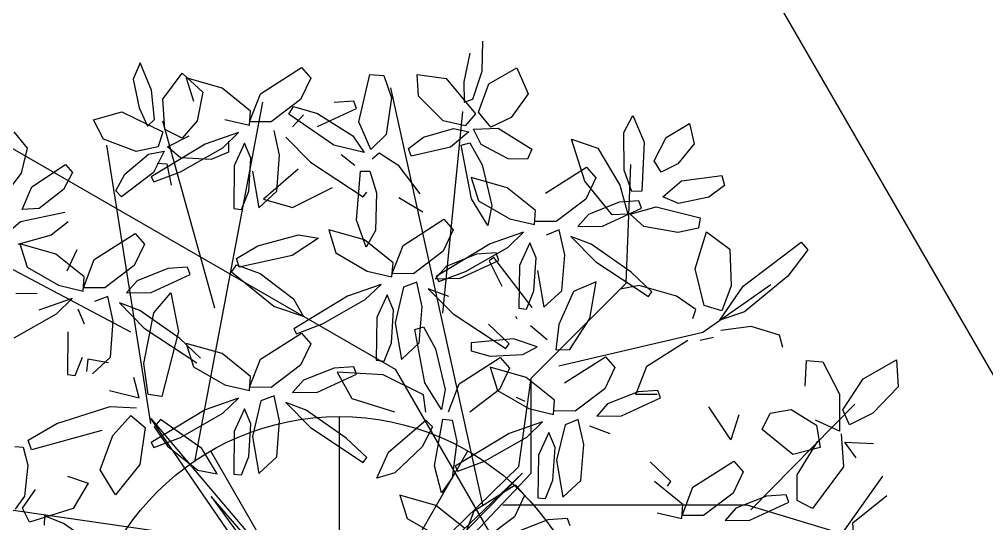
# Model space of a CAD drawing. Extents: x 8365 to 8547, y -347 to -272.
# Drawn here: x 8519.361 to 8520.488, y -304.692 to -304.104 of the extents above; entities that cross this region are included whole.
import ezdxf

# ---------------------------------------------------------------- set-up
doc = ezdxf.new("R2010")
doc.units = 0
doc.layers.get('0').update_dxf_attribs({"linetype": 'CONTINUOUS'})
doc.layers.add('1', color=7, linetype='CONTINUOUS')

msp = doc.modelspace()

# ---------------------------------------------------------------- linework, layer by layer
at = {"color": 62}
for p, q in [((8519.9007, -304.1641), (8519.9014, -304.1293)), ((8519.8862, -304.1434), (8519.879, -304.1768)), ((8519.6899, -304.16), (8519.7007, -304.1725)), ((8519.7568, -304.2233), (8519.7695, -304.1681)), ((8519.7695, -304.1681), (8519.7859, -304.1694)), ((8519.7859, -304.1694), (8519.7949, -304.1953)), ((8519.8262, -304.1935), (8519.8247, -304.1682)), ((8519.8247, -304.1682), (8519.8586, -304.1729)), ((8519.8896, -304.1967), (8519.9007, -304.1641)), ((8519.9084, -304.1788), (8519.9411, -304.1602)), ((8519.9411, -304.1602), (8519.9543, -304.1906)), ((8519.7007, -304.1725), (8519.689, -304.1972)), ((8519.8586, -304.1729), (8519.8927, -304.2138)), ((8519.879, -304.1768), (8519.8794, -304.2004)), ((8519.8962, -304.2121), (8519.9084, -304.1788)), ((8519.9543, -304.1906), (8519.9344, -304.2184)), ((8519.7509, -304.1993), (8519.7279, -304.2009)), ((8519.754, -304.2079), (8519.7509, -304.1993)), ((8519.7949, -304.1953), (8519.7887, -304.2381)), ((8519.855, -304.222), (8519.8262, -304.1935)), ((8519.8794, -304.2004), (8519.8896, -304.1967)), ((8519.7276, -304.2506), (8519.6754, -304.2144)), ((8519.6806, -304.2054), (8519.7086, -304.2136)), ((8519.7086, -304.2136), (8519.7499, -304.2395)), ((8519.7087, -304.2288), (8519.754, -304.2079)), ((8519.8927, -304.2138), (8519.8808, -304.2278)), ((8519.9106, -304.2296), (8519.8962, -304.2121)), ((8519.7707, -304.2555), (8519.7568, -304.2233)), ((8519.8808, -304.2278), (8519.855, -304.222)), ((8519.9344, -304.2184), (8519.9106, -304.2296)), ((8520.0656, -304.2358), (8520.0762, -304.2161)), ((8520.0762, -304.2161), (8520.0894, -304.2469)), ((8520.115, -304.2416), (8520.1422, -304.2253)), ((8520.1422, -304.2253), (8520.1477, -304.249)), ((8519.7887, -304.2381), (8519.7707, -304.2555)), ((8519.8323, -304.2411), (8519.867, -304.2309)), ((8519.8851, -304.235), (8519.8638, -304.2527)), ((8519.867, -304.2309), (8519.8851, -304.235)), ((8519.8906, -304.2319), (8519.9191, -304.2305)), ((8519.8995, -304.2499), (8519.8906, -304.2319)), ((8519.9191, -304.2305), (8519.9584, -304.255)), ((8520.066, -304.2797), (8520.0656, -304.2358)), ((8519.6716, -304.241), (8519.7006, -304.2703)), ((8519.7499, -304.2395), (8519.7631, -304.2592)), ((8519.8147, -304.2542), (8519.8323, -304.2411)), ((8519.8761, -304.2506), (8519.8861, -304.2478)), ((8519.8861, -304.2478), (8519.9004, -304.2733)), ((8520.0202, -304.2924), (8520.0047, -304.2434)), ((8520.0047, -304.2434), (8520.0355, -304.254)), ((8520.0894, -304.2469), (8520.0867, -304.3041)), ((8520.1009, -304.2688), (8520.115, -304.2416)), ((8520.1477, -304.249), (8520.1287, -304.2721)), ((8519.7631, -304.2592), (8519.7276, -304.2506)), ((8519.7722, -304.2663), (8519.7806, -304.2593)), ((8519.7806, -304.2593), (8519.8021, -304.2734)), ((8519.8179, -304.2634), (8519.8147, -304.2542)), ((8519.8638, -304.2527), (8519.8179, -304.2634)), ((8519.888, -304.313), (8519.8761, -304.2506)), ((8519.9309, -304.2663), (8519.8995, -304.2499)), ((8519.9584, -304.255), (8519.9532, -304.2668)), ((8520.0355, -304.254), (8520.0611, -304.297)), ((8519.7006, -304.2703), (8519.762, -304.3107)), ((8519.7523, -304.2744), (8519.7361, -304.2619)), ((8519.9532, -304.2668), (8519.9309, -304.2663)), ((8520.1092, -304.2821), (8520.1009, -304.2688)), ((8520.1287, -304.2721), (8520.1092, -304.2821)), ((8519.754, -304.338), (8519.7587, -304.2809)), ((8519.7587, -304.2809), (8519.7697, -304.2808)), ((8519.7697, -304.2808), (8519.7774, -304.3062)), ((8519.8021, -304.2734), (8519.8278, -304.3073)), ((8519.9004, -304.2733), (8519.9117, -304.3208)), ((8519.9744, -304.3066), (8520.0221, -304.2761)), ((8520.0221, -304.2761), (8520.0329, -304.2886)), ((8520.0751, -304.3047), (8520.066, -304.2797)), ((8519.9296, -304.3001), (8519.8878, -304.2882)), ((8519.8878, -304.2882), (8519.8962, -304.3154)), ((8520.0329, -304.2886), (8520.0212, -304.3134)), ((8520.1111, -304.3107), (8520.1329, -304.2922)), ((8520.1329, -304.2922), (8520.1797, -304.2858)), ((8520.1797, -304.2858), (8520.1829, -304.2976)), ((8519.6796, -304.3232), (8519.726, -304.2997)), ((8519.762, -304.3107), (8519.766, -304.3053)), ((8520.0867, -304.3041), (8520.0751, -304.3047)), ((8520.1829, -304.2976), (8520.1648, -304.311)), ((8519.7774, -304.3062), (8519.7761, -304.3501)), ((8519.8312, -304.3285), (8519.8033, -304.3121)), ((8519.9073, -304.344), (8519.888, -304.313)), ((8519.8962, -304.3154), (8519.9327, -304.3365)), ((8519.9117, -304.3208), (8519.9073, -304.344)), ((8519.7654, -304.3693), (8519.754, -304.338)), ((8519.8083, -304.3674), (8519.856, -304.3369)), ((8519.856, -304.3369), (8519.8668, -304.3494)), ((8519.7635, -304.3609), (8519.7217, -304.3491)), ((8519.7217, -304.3491), (8519.7301, -304.3762)), ((8519.7761, -304.3501), (8519.7654, -304.3693)), ((8519.8668, -304.3494), (8519.8551, -304.3742)), ((8519.7097, -304.3589), (8519.6793, -304.3791)), ((8519.6864, -304.3552), (8519.7097, -304.3589)), ((8519.7967, -304.3876), (8519.7635, -304.3609)), ((8519.9488, -304.352), (8519.9099, -304.3656)), ((8519.9304, -304.3697), (8519.9488, -304.352)), ((8519.7956, -304.4002), (8519.8083, -304.3674)), ((8519.9099, -304.3656), (8519.847, -304.4036)), ((8519.8812, -304.3978), (8519.9304, -304.3697)), ((8519.7301, -304.3762), (8519.7666, -304.3973)), ((8519.8551, -304.3742), (8519.8206, -304.4004)), ((8519.8941, -304.3778), (8519.8585, -304.392)), ((8519.8748, -304.4057), (8519.9201, -304.3849)), ((8519.917, -304.3762), (8519.8941, -304.3778)), ((8519.9142, -304.3815), (8519.9087, -304.3853)), ((8519.9201, -304.3849), (8519.917, -304.3762)), ((8519.7954, -304.404), (8519.7967, -304.3876)), ((8519.8585, -304.392), (8519.8458, -304.4062)), ((8519.9087, -304.3853), (8519.9236, -304.4149)), ((8519.9439, -304.3908), (8519.9432, -304.4406)), ((8519.7666, -304.3973), (8519.7954, -304.404)), ((8519.8206, -304.4004), (8519.7956, -304.4002)), ((8519.8458, -304.4062), (8519.8748, -304.4057)), ((8519.847, -304.4036), (8519.8502, -304.4095)), ((8519.8502, -304.4095), (8519.8812, -304.3978)), ((8519.7827, -304.4129), (8519.7438, -304.4264)), ((8519.7643, -304.4305), (8519.7827, -304.4129)), ((8519.8089, -304.4161), (8519.7991, -304.4576)), ((8519.8243, -304.4102), (8519.8089, -304.4161)), ((8519.8306, -304.4392), (8519.8243, -304.4102)), ((8519.8616, -304.4269), (8519.8377, -304.4179)), ((8519.8377, -304.4179), (8519.8667, -304.4472)), ((8519.7438, -304.4264), (8519.6809, -304.4645)), ((8519.7898, -304.4252), (8519.7778, -304.4516)), ((8519.7972, -304.4428), (8519.7898, -304.4252)), ((8519.7151, -304.4586), (8519.7643, -304.4305)), ((8519.8273, -304.4812), (8519.8306, -304.4392)), ((8519.9432, -304.4406), (8519.9523, -304.4416)), ((8519.7778, -304.4516), (8519.7771, -304.5014)), ((8519.7947, -304.481), (8519.7972, -304.4428)), ((8519.8667, -304.4472), (8519.9281, -304.4877)), ((8519.6841, -304.4704), (8519.7151, -304.4586)), ((8519.7991, -304.4576), (8519.8064, -304.5005)), ((8519.822, -304.4653), (8519.832, -304.4625)), ((8519.832, -304.4625), (8519.8463, -304.488)), ((8519.9321, -304.4822), (8519.9081, -304.4593)), ((8519.6899, -304.4696), (8519.7007, -304.4821)), ((8519.8339, -304.5277), (8519.822, -304.4653)), ((8519.7007, -304.4821), (8519.689, -304.5069)), ((8519.7862, -304.5024), (8519.7947, -304.481)), ((8519.8064, -304.5005), (8519.8273, -304.4812)), ((8519.9372, -304.4765), (8519.8876, -304.4811)), ((8519.8876, -304.4811), (8519.8876, -304.4902)), ((8519.9281, -304.4877), (8519.9321, -304.4822)), ((8519.8463, -304.488), (8519.8576, -304.5355)), ((8519.8876, -304.4902), (8519.9098, -304.4964)), ((8519.9098, -304.4964), (8519.9481, -304.4948)), ((8519.7509, -304.5089), (8519.7279, -304.5105)), ((8519.754, -304.5176), (8519.7509, -304.5089)), ((8519.7771, -304.5014), (8519.7862, -304.5024)), ((8519.8739, -304.5287), (8519.9216, -304.4982)), ((8519.9216, -304.4982), (8519.9324, -304.5107)), ((8519.7279, -304.5105), (8519.6924, -304.5247)), ((8519.7087, -304.5384), (8519.754, -304.5176)), ((8519.785, -304.5185), (8519.7315, -304.5154)), ((8519.7315, -304.5154), (8519.7488, -304.546)), ((8519.832, -304.5418), (8519.785, -304.5185)), ((8519.9517, -304.5213), (8519.9099, -304.5094)), ((8519.9099, -304.5094), (8519.9183, -304.5366)), ((8519.9324, -304.5107), (8519.9207, -304.5355)), ((8519.8532, -304.5587), (8519.8339, -304.5277)), ((8519.8612, -304.5615), (8519.8739, -304.5287)), ((8519.6797, -304.5389), (8519.7087, -304.5384)), ((8519.8348, -304.562), (8519.832, -304.5418)), ((8519.8576, -304.5355), (8519.8532, -304.5587)), ((8519.9207, -304.5355), (8519.8862, -304.5617)), ((8519.7488, -304.546), (8519.7983, -304.5616)), ((8519.7915, -304.6086), (8519.8349, -304.5712)), ((8519.8349, -304.5712), (8519.8428, -304.5788)), ((8519.8448, -304.6246), (8519.8547, -304.5702)), ((8519.8547, -304.5702), (8519.8657, -304.5711)), ((8519.8657, -304.5711), (8519.871, -304.5962)), ((8519.6117, -304.5843), (8519.611, -304.6341)), ((8519.7006, -304.5799), (8519.762, -304.6204)), ((8519.8428, -304.5788), (8519.8305, -304.6023)), ((8519.932, -304.5868), (8519.8691, -304.6248)), ((8519.633, -304.5903), (8519.6403, -304.6332)), ((8519.871, -304.5962), (8519.8657, -304.6384)), ((8519.9033, -304.619), (8519.9525, -304.5909)), ((8519.7777, -304.6389), (8519.7915, -304.6086)), ((8519.8305, -304.6023), (8519.7988, -304.6327)), ((8519.6201, -304.6351), (8519.6286, -304.6137)), ((8519.6403, -304.6332), (8519.6612, -304.6139)), ((8519.762, -304.6204), (8519.766, -304.6149)), ((8519.8723, -304.6307), (8519.9033, -304.619)), ((8519.7988, -304.6327), (8519.7777, -304.6389)), ((8519.8533, -304.6559), (8519.8448, -304.6246)), ((8519.8691, -304.6248), (8519.8723, -304.6307)), ((8519.611, -304.6341), (8519.6201, -304.6351)), ((8519.8657, -304.6384), (8519.8533, -304.6559)), ((8519.8913, -304.6771), (8519.939, -304.6466)), ((8519.939, -304.6466), (8519.9498, -304.659)), ((8519.8465, -304.6706), (8519.8047, -304.6587)), ((8519.8047, -304.6587), (8519.8131, -304.6859)), ((8519.9498, -304.659), (8519.9382, -304.6838)), ((8519.8798, -304.6973), (8519.8465, -304.6706)), ((8519.8787, -304.7098), (8519.8913, -304.6771)), ((8519.8131, -304.6859), (8519.8496, -304.707)), ((8519.9382, -304.6838), (8519.9037, -304.71))]:
    msp.add_line(p, q, dxfattribs=at)
at = {"color": 60}
for p, q in [((8519.5019, -304.1543), (8519.4937, -304.1734)), ((8519.5154, -304.1864), (8519.5019, -304.1543)), ((8519.5284, -304.1967), (8519.5508, -304.1664)), ((8519.5508, -304.1664), (8519.5752, -304.1888)), ((8519.6422, -304.1905), (8519.6899, -304.16)), ((8519.4937, -304.1734), (8519.5008, -304.2068)), ((8519.5974, -304.184), (8519.5556, -304.1721)), ((8519.5556, -304.1721), (8519.564, -304.1993)), ((8519.5186, -304.2207), (8519.5154, -304.1864)), ((8519.5752, -304.1888), (8519.5683, -304.2223)), ((8519.6306, -304.2107), (8519.5974, -304.184)), ((8519.6295, -304.2232), (8519.6422, -304.1905)), ((8519.5308, -304.2321), (8519.5284, -304.1967)), ((8519.689, -304.1972), (8519.6545, -304.2234)), ((8519.4476, -304.221), (8519.4806, -304.2116)), ((8519.4806, -304.2116), (8519.5283, -304.235)), ((8519.5008, -304.2068), (8519.5107, -304.2282)), ((8519.6293, -304.2271), (8519.6306, -304.2107)), ((8519.6754, -304.2144), (8519.6806, -304.2054)), ((8519.6924, -304.215), (8519.6797, -304.2292)), ((8519.4593, -304.2436), (8519.4476, -304.221)), ((8519.5107, -304.2282), (8519.5186, -304.2207)), ((8519.5683, -304.2223), (8519.5511, -304.2422)), ((8519.6005, -304.2204), (8519.6293, -304.2271)), ((8519.6545, -304.2234), (8519.6295, -304.2232)), ((8519.3549, -304.235), (8519.3702, -304.2539)), ((8519.5283, -304.235), (8519.5231, -304.2526)), ((8519.5511, -304.2422), (8519.5308, -304.2321)), ((8519.6166, -304.2359), (8519.5777, -304.2495)), ((8519.5982, -304.2536), (8519.6166, -304.2359)), ((8519.6645, -304.2622), (8519.6582, -304.2333)), ((8519.4972, -304.2579), (8519.4593, -304.2436)), ((8519.5777, -304.2495), (8519.5147, -304.2875)), ((8519.5338, -304.2524), (8519.5592, -304.2396)), ((8519.6051, -304.246), (8519.6051, -304.2588)), ((8519.6237, -304.2483), (8519.6117, -304.2746)), ((8519.6311, -304.2658), (8519.6237, -304.2483)), ((8519.3702, -304.2539), (8519.3633, -304.283)), ((8519.5231, -304.2526), (8519.4972, -304.2579)), ((8519.5118, -304.2611), (8519.53, -304.2575)), ((8519.53, -304.2575), (8519.5177, -304.2824)), ((8519.5492, -304.2653), (8519.5338, -304.2524)), ((8519.549, -304.2817), (8519.5982, -304.2536)), ((8519.6051, -304.2588), (8519.5846, -304.2674)), ((8519.4843, -304.2845), (8519.5118, -304.2611)), ((8519.522, -304.2713), (8519.533, -304.2722)), ((8519.533, -304.2722), (8519.5383, -304.2973)), ((8519.5846, -304.2674), (8519.5492, -304.2653)), ((8519.6286, -304.304), (8519.6311, -304.2658)), ((8519.6612, -304.3042), (8519.6645, -304.2622)), ((8519.3633, -304.283), (8519.3502, -304.3006)), ((8519.3758, -304.2992), (8519.4151, -304.273)), ((8519.4231, -304.2822), (8519.4128, -304.3022)), ((8519.4151, -304.273), (8519.4231, -304.2822)), ((8519.5177, -304.2824), (8519.4802, -304.3108)), ((8519.518, -304.2934), (8519.549, -304.2817)), ((8519.6117, -304.2746), (8519.611, -304.3245)), ((8519.633, -304.2807), (8519.6403, -304.3235)), ((8519.6862, -304.2783), (8519.6459, -304.3136)), ((8519.4735, -304.3037), (8519.4843, -304.2845)), ((8519.5147, -304.2875), (8519.518, -304.2934)), ((8519.3644, -304.3255), (8519.3758, -304.2992)), ((8519.4128, -304.3022), (8519.3842, -304.3244)), ((8519.4802, -304.3108), (8519.4735, -304.3037)), ((8519.6201, -304.3254), (8519.6286, -304.304)), ((8519.6403, -304.3235), (8519.6612, -304.3042)), ((8519.6459, -304.3136), (8519.6796, -304.3232)), ((8519.3625, -304.3394), (8519.4141, -304.3285)), ((8519.3842, -304.3244), (8519.3644, -304.3255)), ((8519.611, -304.3245), (8519.6201, -304.3254)), ((8519.3389, -304.3602), (8519.3625, -304.3394)), ((8519.418, -304.3401), (8519.3984, -304.3554)), ((8519.3984, -304.3554), (8519.3595, -304.3662)), ((8519.4484, -304.384), (8519.4961, -304.3535)), ((8519.4961, -304.3535), (8519.5069, -304.366)), ((8519.6392, -304.3678), (8519.6864, -304.3552)), ((8519.4036, -304.3775), (8519.3618, -304.3657)), ((8519.3618, -304.3657), (8519.3702, -304.3928)), ((8519.4283, -304.3727), (8519.4166, -304.3975)), ((8519.5069, -304.366), (8519.4952, -304.3908)), ((8519.6142, -304.3828), (8519.6392, -304.3678)), ((8519.4368, -304.4042), (8519.4036, -304.3775)), ((8519.4358, -304.4168), (8519.4484, -304.384)), ((8519.6172, -304.3927), (8519.6142, -304.3828)), ((8519.6793, -304.3791), (8519.6172, -304.3927)), ((8519.3702, -304.3928), (8519.4067, -304.4139)), ((8519.4952, -304.3908), (8519.4608, -304.4169)), ((8519.5342, -304.3944), (8519.4986, -304.4086)), ((8519.5571, -304.3928), (8519.5342, -304.3944)), ((8519.5602, -304.4015), (8519.5571, -304.3928)), ((8519.6085, -304.3985), (8519.6144, -304.39)), ((8519.6144, -304.39), (8519.6417, -304.4003)), ((8519.4355, -304.4206), (8519.4368, -304.4042)), ((8519.5149, -304.4223), (8519.5602, -304.4015)), ((8519.6576, -304.4388), (8519.6085, -304.3985)), ((8519.6417, -304.4003), (8519.6808, -304.4296)), ((8519.4067, -304.4139), (8519.4355, -304.4206)), ((8519.4608, -304.4169), (8519.4358, -304.4168)), ((8519.4986, -304.4086), (8519.4859, -304.4228)), ((8519.3821, -304.4237), (8519.3572, -304.4235)), ((8519.4228, -304.4294), (8519.3839, -304.443)), ((8519.4044, -304.4471), (8519.4228, -304.4294)), ((8519.4644, -304.4268), (8519.449, -304.4327)), ((8519.4707, -304.4558), (8519.4644, -304.4268)), ((8519.4859, -304.4228), (8519.5149, -304.4223)), ((8519.518, -304.4461), (8519.5377, -304.4226)), ((8519.5377, -304.4226), (8519.5468, -304.4677)), ((8519.6808, -304.4296), (8519.6924, -304.4502)), ((8519.5017, -304.4435), (8519.4778, -304.4345)), ((8519.4778, -304.4345), (8519.5068, -304.4638)), ((8519.6924, -304.4502), (8519.6576, -304.4388)), ((8519.3552, -304.4752), (8519.4044, -304.4471)), ((8519.4373, -304.4593), (8519.4299, -304.4418)), ((8519.5482, -304.4759), (8519.5017, -304.4435)), ((8519.5063, -304.5051), (8519.518, -304.4461)), ((8519.9393, -304.45), (8519.9409, -304.453)), ((8519.4674, -304.4978), (8519.4707, -304.4558)), ((8519.5068, -304.4638), (8519.5682, -304.5042)), ((8519.4179, -304.4682), (8519.4172, -304.518)), ((8519.5468, -304.4677), (8519.5272, -304.5437)), ((8519.6422, -304.5001), (8519.6899, -304.4696)), ((8519.6809, -304.4645), (8519.6841, -304.4704)), ((8519.5722, -304.4988), (8519.5482, -304.4759)), ((8519.5974, -304.4936), (8519.5556, -304.4818)), ((8519.5556, -304.4818), (8519.564, -304.5089)), ((8519.4263, -304.519), (8519.4348, -304.4976)), ((8519.6306, -304.5203), (8519.5974, -304.4936)), ((8519.4411, -304.4999), (8519.4394, -304.5144)), ((8519.465, -304.5045), (8519.4411, -304.4999)), ((8519.4465, -304.5171), (8519.4674, -304.4978)), ((8519.5115, -304.5412), (8519.5063, -304.5051)), ((8519.564, -304.5089), (8519.6005, -304.53)), ((8519.6295, -304.5329), (8519.6422, -304.5001)), ((8519.689, -304.5069), (8519.6545, -304.5331)), ((8519.4172, -304.518), (8519.4263, -304.519)), ((8519.5007, -304.5451), (8519.4947, -304.5215)), ((8519.6005, -304.53), (8519.6293, -304.5367)), ((8519.6293, -304.5367), (8519.6306, -304.5203)), ((8519.6924, -304.5247), (8519.6797, -304.5389)), ((8519.4662, -304.5365), (8519.5007, -304.5451)), ((8519.5272, -304.5437), (8519.5115, -304.5412)), ((8519.6545, -304.5331), (8519.6295, -304.5329)), ((8519.6166, -304.5456), (8519.5777, -304.5591)), ((8519.5982, -304.5632), (8519.6166, -304.5456)), ((8519.6428, -304.5488), (8519.633, -304.5903)), ((8519.6582, -304.5429), (8519.6428, -304.5488)), ((8519.6645, -304.5719), (8519.6582, -304.5429)), ((8519.6955, -304.5597), (8519.6716, -304.5506)), ((8519.6716, -304.5506), (8519.7006, -304.5799)), ((8519.9506, -304.5496), (8519.9405, -304.5447)), ((8519.4048, -304.5749), (8519.467, -304.5552)), ((8519.467, -304.5552), (8519.4976, -304.5568)), ((8519.5777, -304.5591), (8519.5147, -304.5972)), ((8519.549, -304.5913), (8519.5982, -304.5632)), ((8519.6237, -304.5579), (8519.6117, -304.5843)), ((8519.6311, -304.5755), (8519.6237, -304.5579)), ((8519.742, -304.592), (8519.6955, -304.5597)), ((8519.3717, -304.5947), (8519.4048, -304.5749)), ((8519.4701, -304.5889), (8519.4911, -304.5659)), ((8519.4911, -304.5659), (8519.508, -304.5797)), ((8519.5256, -304.5705), (8519.5185, -304.5788)), ((8519.5739, -304.6044), (8519.5256, -304.5705)), ((8519.6286, -304.6137), (8519.6311, -304.5755)), ((8519.6612, -304.6139), (8519.6645, -304.5719)), ((8519.4573, -304.5832), (8519.3755, -304.6056)), ((8519.508, -304.5797), (8519.5018, -304.6229)), ((8519.5185, -304.5788), (8519.5337, -304.6015)), ((8519.3755, -304.6056), (8519.3717, -304.5947)), ((8519.4556, -304.6291), (8519.4701, -304.5889)), ((8519.5147, -304.5972), (8519.518, -304.6031)), ((8519.518, -304.6031), (8519.549, -304.5913)), ((8519.766, -304.6149), (8519.742, -304.592)), ((8519.356, -304.6019), (8519.3658, -304.6025)), ((8519.3658, -304.6025), (8519.3711, -304.6238)), ((8519.5337, -304.6015), (8519.5694, -304.6294)), ((8519.5916, -304.6338), (8519.5739, -304.6044)), ((8519.3711, -304.6238), (8519.3673, -304.6598)), ((8519.4734, -304.6581), (8519.4556, -304.6291)), ((8519.5018, -304.6229), (8519.4734, -304.6581)), ((8519.5694, -304.6294), (8519.5916, -304.6338)), ((8519.4174, -304.6364), (8519.4414, -304.6447)), ((8519.3648, -304.6737), (8519.3801, -304.652)), ((8519.4414, -304.6447), (8519.424, -304.6742)), ((8519.3673, -304.6598), (8519.3565, -304.6748)), ((8519.3732, -304.69), (8519.3648, -304.6737)), ((8519.424, -304.6742), (8519.3732, -304.69)), ((8519.3906, -304.6829), (8519.3901, -304.6937)), ((8519.4126, -304.6916), (8519.3906, -304.6829)), ((8519.4407, -304.711), (8519.4126, -304.6916))]:
    msp.add_line(p, q, dxfattribs=at)
at = {"color": 44}
for p, q in [((8519.9013, -304.67), (8519.7941, -304.1835)), ((8519.5657, -304.6197), (8519.645, -304.2003)), ((8519.8547, -304.4463), (8519.878, -304.2114)), ((8519.589, -304.4407), (8519.5285, -304.2226)), ((8519.5145, -304.575), (8519.4632, -304.2506)), ((8520.0685, -304.4113), (8520.0738, -304.273)), ((8519.4912, -304.4687), (8519.2908, -304.3624)), ((8519.9576, -304.5222), (8520.0685, -304.4113)), ((8519.9899, -304.5079), (8520.1577, -304.4687)), ((8519.9433, -304.6253), (8519.9576, -304.5222)), ((8519.9576, -304.6331), (8519.9576, -304.5222)), ((8520.2136, -304.6756), (8520.3348, -304.5526)), ((8519.7102, -304.8546), (8519.5145, -304.5694)), ((8519.5145, -304.5694), (8519.7347, -304.8284)), ((8519.7347, -304.8284), (8519.9433, -304.6253)), ((8519.617, -304.7148), (8519.1183, -304.6421)), ((8519.9475, -304.6331), (8519.7358, -304.8347)), ((8519.7392, -304.8449), (8519.9475, -304.6331)), ((8519.758, -304.8443), (8519.9576, -304.6331)), ((8520.181, -304.8994), (8520.3674, -304.6365)), ((8519.7358, -304.8347), (8519.5846, -304.6601)), ((8519.5846, -304.6601), (8519.7257, -304.8548)), ((8519.9246, -304.67), (8520.2089, -304.67)), ((8520.2089, -304.67), (8520.3953, -304.726))]:
    msp.add_line(p, q, dxfattribs=at)
at = {"color": 64}
for p, q in [((8520.0519, -304.3319), (8520.0202, -304.2924)), ((8519.9628, -304.3268), (8519.9296, -304.3001)), ((8520.0611, -304.297), (8520.0702, -304.3308)), ((8520.0212, -304.3134), (8519.9867, -304.3395)), ((8520.0602, -304.317), (8520.0246, -304.3312)), ((8520.0831, -304.3154), (8520.0602, -304.317)), ((8520.0862, -304.3241), (8520.0831, -304.3154)), ((8520.1294, -304.3184), (8520.1111, -304.3107)), ((8520.1648, -304.311), (8520.1294, -304.3184)), ((8519.9615, -304.3432), (8519.9628, -304.3268)), ((8520.0409, -304.3449), (8520.0862, -304.3241)), ((8520.073, -304.3308), (8520.1033, -304.3225)), ((8520.1033, -304.3225), (8520.1544, -304.3353)), ((8519.9327, -304.3365), (8519.9615, -304.3432)), ((8519.9867, -304.3395), (8519.9618, -304.3394)), ((8520.0246, -304.3312), (8520.0119, -304.3454)), ((8520.0702, -304.3308), (8520.0519, -304.3319)), ((8520.0888, -304.3452), (8520.073, -304.3308)), ((8520.1544, -304.3353), (8520.1528, -304.3474)), ((8519.9904, -304.3494), (8519.975, -304.3553)), ((8519.9967, -304.3783), (8519.9904, -304.3494)), ((8520.0119, -304.3454), (8520.0409, -304.3449)), ((8520.1286, -304.3525), (8520.0888, -304.3452)), ((8520.1528, -304.3474), (8520.1286, -304.3525)), ((8520.0277, -304.3661), (8520.0038, -304.3571)), ((8520.0038, -304.3571), (8520.0328, -304.3864)), ((8520.1487, -304.3949), (8520.1619, -304.3516)), ((8520.1619, -304.3516), (8520.1892, -304.3719)), ((8519.9559, -304.3644), (8519.9439, -304.3908)), ((8519.9633, -304.3819), (8519.9559, -304.3644)), ((8520.0742, -304.3985), (8520.0277, -304.3661)), ((8520.1892, -304.3719), (8520.1907, -304.4146)), ((8520.2048, -304.4151), (8520.2722, -304.3638)), ((8520.2799, -304.3725), (8520.2566, -304.4033)), ((8520.2722, -304.3638), (8520.2799, -304.3725)), ((8519.9587, -304.44), (8519.9142, -304.3815)), ((8519.9608, -304.4202), (8519.9633, -304.3819)), ((8519.9934, -304.4203), (8519.9967, -304.3783)), ((8520.0328, -304.3864), (8520.0942, -304.4268)), ((8520.1591, -304.4373), (8520.1487, -304.3949)), ((8519.9652, -304.3968), (8519.9725, -304.4396)), ((8520.0982, -304.4214), (8520.0742, -304.3985)), ((8520.2566, -304.4033), (8520.2063, -304.4447)), ((8520.0333, -304.4099), (8520.0071, -304.4211)), ((8520.0259, -304.4527), (8520.0333, -304.4099)), ((8520.0835, -304.4142), (8520.0613, -304.4183)), ((8520.127, -304.4267), (8520.0835, -304.4142)), ((8520.1577, -304.4687), (8520.2369, -304.4128)), ((8520.1773, -304.4547), (8520.2048, -304.4151)), ((8520.1907, -304.4146), (8520.1799, -304.4438)), ((8519.9523, -304.4416), (8519.9608, -304.4202)), ((8519.9725, -304.4396), (8519.9934, -304.4203)), ((8520.0071, -304.4211), (8519.99, -304.4596)), ((8520.0942, -304.4268), (8520.0982, -304.4214)), ((8520.1496, -304.442), (8520.127, -304.4267)), ((8520.1799, -304.4438), (8520.1591, -304.4373)), ((8520.1461, -304.4525), (8520.1496, -304.442)), ((8520.2063, -304.4447), (8520.1773, -304.4547)), ((8519.9567, -304.4608), (8519.9763, -304.4773)), ((8519.99, -304.4596), (8519.9864, -304.489)), ((8520.0028, -304.4886), (8520.0259, -304.4527)), ((8520.2139, -304.4618), (8520.1787, -304.4667)), ((8520.247, -304.4722), (8520.2139, -304.4618)), ((8520.1547, -304.4779), (8520.1701, -304.4743)), ((8520.2509, -304.4864), (8520.247, -304.4722)), ((8519.9647, -304.4857), (8519.9372, -304.4765)), ((8519.9481, -304.4948), (8519.9647, -304.4857)), ((8520.0923, -304.5084), (8520.14, -304.4779)), ((8519.9864, -304.489), (8520.0028, -304.4886)), ((8519.9965, -304.5278), (8520.0442, -304.4973)), ((8520.0442, -304.4973), (8520.055, -304.5097)), ((8520.0796, -304.5412), (8520.0923, -304.5084)), ((8520.2768, -304.5314), (8520.2785, -304.5017)), ((8520.2785, -304.5017), (8520.2975, -304.5033)), ((8520.2975, -304.5033), (8520.3169, -304.5408)), ((8520.3446, -304.5231), (8520.3834, -304.501)), ((8520.3834, -304.501), (8520.3853, -304.5322)), ((8520.055, -304.5097), (8520.0434, -304.5345)), ((8519.985, -304.548), (8519.9517, -304.5213)), ((8520.3206, -304.5593), (8520.3446, -304.5231)), ((8519.9183, -304.5366), (8519.9548, -304.5577)), ((8520.0434, -304.5345), (8520.0089, -304.5607)), ((8520.0823, -304.5382), (8520.0467, -304.5523)), ((8520.1046, -304.5414), (8520.0796, -304.5412)), ((8520.1053, -304.5366), (8520.0823, -304.5382)), ((8520.1083, -304.5452), (8520.1053, -304.5366)), ((8520.3853, -304.5322), (8520.3558, -304.5631)), ((8519.9837, -304.5644), (8519.985, -304.548)), ((8520.0467, -304.5523), (8520.0341, -304.5665)), ((8520.063, -304.566), (8520.1083, -304.5452)), ((8519.9548, -304.5577), (8519.9837, -304.5644)), ((8520.0089, -304.5607), (8519.9839, -304.5605)), ((8520.2361, -304.5629), (8520.2604, -304.5588)), ((8519.971, -304.5732), (8519.932, -304.5868)), ((8519.9525, -304.5909), (8519.971, -304.5732)), ((8519.9971, -304.5765), (8519.9873, -304.618)), ((8520.0125, -304.5706), (8519.9971, -304.5765)), ((8520.0189, -304.5995), (8520.0125, -304.5706)), ((8520.0341, -304.5665), (8520.063, -304.566)), ((8519.9781, -304.5856), (8519.966, -304.6119)), ((8519.9854, -304.6031), (8519.9781, -304.5856)), ((8520.0498, -304.5873), (8520.026, -304.5783)), ((8519.9829, -304.6413), (8519.9854, -304.6031)), ((8520.0155, -304.6415), (8520.0189, -304.5995)), ((8519.966, -304.6119), (8519.9653, -304.6618)), ((8519.9873, -304.618), (8519.9946, -304.6608)), ((8519.9745, -304.6627), (8519.9829, -304.6413)), ((8519.9946, -304.6608), (8520.0155, -304.6415)), ((8519.9653, -304.6618), (8519.9745, -304.6627)), ((8519.9771, -304.6874), (8519.9415, -304.7016)), ((8520.0001, -304.6859), (8519.9771, -304.6874)), ((8520.0031, -304.6945), (8520.0001, -304.6859))]:
    msp.add_line(p, q, dxfattribs=at)
at = {"color": 66}
for p, q in [((8520.3169, -304.5408), (8520.3168, -304.5842)), ((8520.1902, -304.5941), (8520.1648, -304.5557)), ((8520.1997, -304.565), (8520.1902, -304.5941)), ((8520.2267, -304.5821), (8520.2361, -304.5629)), ((8520.2604, -304.5588), (8520.29, -304.5772)), ((8520.3285, -304.5767), (8520.3206, -304.5593)), ((8520.3558, -304.5631), (8520.3285, -304.5767)), ((8520.3168, -304.5842), (8520.2889, -304.5712)), ((8520.2625, -304.6114), (8520.2267, -304.5821)), ((8520.29, -304.5772), (8520.2942, -304.6031)), ((8520.3189, -304.5871), (8520.3217, -304.6257)), ((8520.2677, -304.635), (8520.2918, -304.5957)), ((8520.3362, -304.6151), (8520.3231, -304.5969)), ((8520.3231, -304.5969), (8520.3566, -304.5985)), ((8520.2942, -304.6031), (8520.2625, -304.6114)), ((8520.1203, -304.6426), (8520.0964, -304.6196)), ((8520.146, -304.6494), (8520.1937, -304.6189)), ((8520.1937, -304.6189), (8520.2045, -304.6314)), ((8520.2045, -304.6314), (8520.1929, -304.6562)), ((8520.3217, -304.6257), (8520.2855, -304.6742)), ((8520.1345, -304.6696), (8520.1012, -304.6429)), ((8520.1164, -304.648), (8520.1203, -304.6426)), ((8520.2676, -304.6649), (8520.2677, -304.635)), ((8520.1334, -304.6822), (8520.146, -304.6494)), ((8520.1929, -304.6562), (8520.1584, -304.6824)), ((8520.2318, -304.6598), (8520.1962, -304.674)), ((8520.2548, -304.6582), (8520.2318, -304.6598)), ((8520.2578, -304.6669), (8520.2548, -304.6582)), ((8520.2855, -304.6742), (8520.2676, -304.6649)), ((8520.3326, -304.6908), (8520.3721, -304.6591)), ((8520.1332, -304.686), (8520.1345, -304.6696)), ((8520.1962, -304.674), (8520.1836, -304.6882)), ((8520.2125, -304.6877), (8520.2578, -304.6669)), ((8520.1043, -304.6793), (8520.1332, -304.686)), ((8520.1584, -304.6824), (8520.1334, -304.6822)), ((8520.1836, -304.6882), (8520.2125, -304.6877)), ((8520.3337, -304.7091), (8520.3326, -304.6908))]:
    msp.add_line(p, q, dxfattribs=at)
at = {"linetype": 'CONTINUOUS'}
for p, q in [((8519.734, -304.567), (8519.734, -305.167)), ((8519.734, -304.567), (8519.734, -305.167)), ((8519.584, -305.1268), (8519.884, -304.6071)), ((8519.584, -304.6071), (8519.884, -305.1268)), ((8519.584, -305.1268), (8519.884, -304.6071))]:
    msp.add_line(p, q, dxfattribs=at)
at = {"layer": '1', "color": 1, "linetype": 'CONTINUOUS'}
for p, q in [((8513.3813, -300.8066), (8519.7991, -304.5119)), ((8520.2383, -304.0727), (8521.5102, -306.2757)), ((8519.7991, -304.5119), (8520.9102, -306.4365))]:
    msp.add_line(p, q, dxfattribs=at)
msp.add_circle((8519.734, -304.867), 0.3, dxfattribs=at)

doc.saveas('drawing.dxf')
